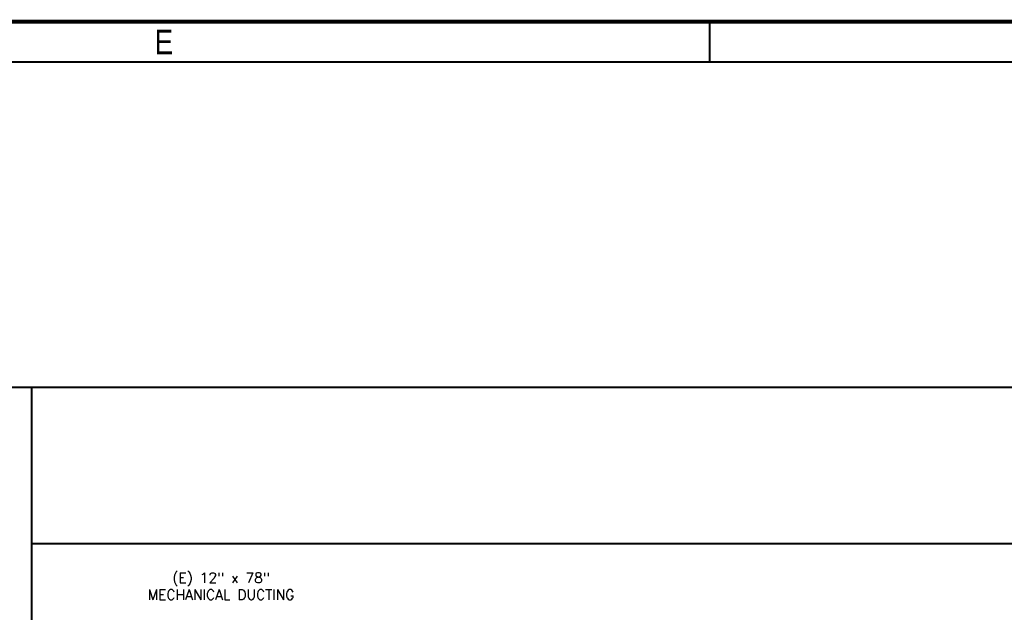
# Model space of a CAD drawing. Extents: x 1.3 to 36.8, y 1.2 to 24.4.
# Drawn here: x 16.333 to 19.363, y 22.594 to 24.418 of the extents above; entities that cross this region are included whole.
import ezdxf

# ---------------------------------------------------------------- set-up
doc = ezdxf.new("R2010")
doc.units = 0
doc.header["$LTSCALE"] = 96
doc.header["$MEASUREMENT"] = 0
doc.layers.add('Annotations', color=250, linetype='Continuous', lineweight=9)
doc.layers.add('BORDER', color=7, linetype='Continuous')
doc.layers.add('Non Printing', color=253, linetype='Continuous', plot=False)
doc.styles.add('Borrego 16TH', font='ARIALN.TTF', dxfattribs={"height": 0.0875})
doc.styles.get("Standard").update_dxf_attribs({"font": 'romans.shx'})

# ---------------------------------------------------------------- blocks, each defined once
blk = doc.blocks.new('Border 24 x 36')
blk.add_line((17.3125, 23.5), (17.3125, 23.625))
at = {"layer": 'BORDER'}
blk.add_line((34.125, 23.5), (0.5, 23.5), dxfattribs=at)
at = {"layer": 'BORDER', "const_width": 0.0125}
blk.add_lwpolyline([(0.375, 0.375), (35.625, 0.375), (35.625, 23.625), (0.375, 23.625)], close=True, dxfattribs=at)
at = {"layer": 'BORDER', "insert": (15.6331, 23.5625), "char_height": 0.075, "width": 0.18967, "attachment_point": 5, "style": 'Borrego 16TH'}
blk.add_mtext('E', dxfattribs=at)

msp = doc.modelspace()

# ---------------------------------------------------------------- linework, layer by layer
msp.add_line((21.22134, 22.80513), (16.37077, 22.80513))
msp.add_lwpolyline([(16.37077, 20.5343), (16.37077, 23.28557)])
at = {"layer": 'Non Printing', "linetype": 'Continuous'}
msp.add_lwpolyline([(15.10538, 19.82932), (21.22134, 19.82932), (21.22134, 23.28557), (15.10538, 23.28557)], close=True, dxfattribs=at)

# ---------------------------------------------------------------- block references
msp.add_blockref('Border 24 x 36', (1.14392, 0.78712))

# ---------------------------------------------------------------- texts
at = {"layer": 'Annotations', "insert": (16.95278, 22.6741), "char_height": 0.03125, "width": 0.8992154, "attachment_point": 5}
msp.add_mtext('(E) 12" x 78" \\PMECHANICAL DUCTING', dxfattribs=at)

doc.saveas('drawing.dxf')
